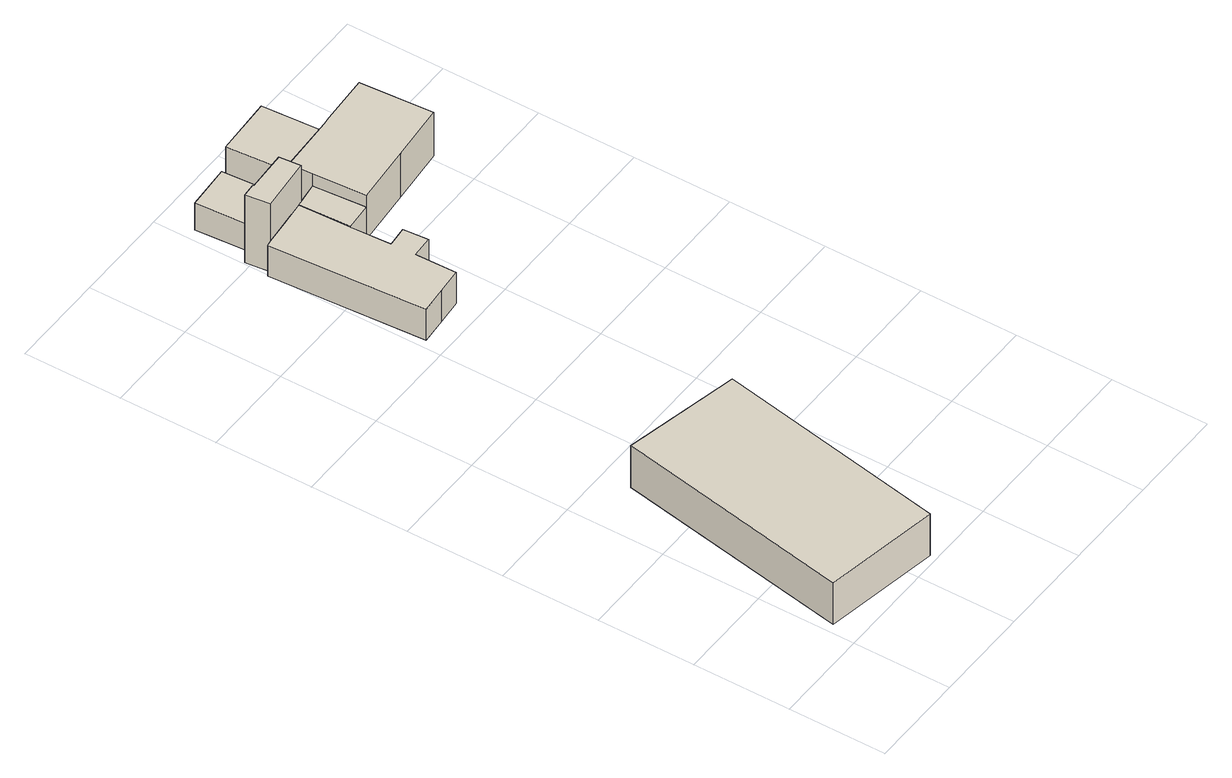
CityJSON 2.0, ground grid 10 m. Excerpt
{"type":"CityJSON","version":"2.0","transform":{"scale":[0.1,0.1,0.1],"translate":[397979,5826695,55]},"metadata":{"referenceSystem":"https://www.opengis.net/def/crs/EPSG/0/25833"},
"CityObjects":{
"building1":{"type":"Building","attributes":{"Gemeindeschluessel":"11000011","BezugspunktDach":"2200","function":"31001_2463","measuredHeight":5.01,"storeysAboveGround":1},"address":[{"country":"Germany","locality":"Berlin","thoroughfareNumber":"65 (3)","thoroughfareName":"An der Margaretenhöhe"}],"geometry":[{"type":"Solid","lod":"1","boundaries":[[[[0,1,2,3]],[[4,5,6,7]],[[4,7,3,2]],[[5,4,2,1]],[[6,5,1,0]],[[7,6,0,3]]]]}]},
"building2":{"type":"Building","attributes":{"Gemeindeschluessel":"11000011","function":"31001_2000"},"address":[{"country":"Germany","locality":"Berlin","thoroughfareNumber":"65 (33)","thoroughfareName":"An der Margaretenhöhe"}],"children":["building2-1","building2-2","building2-3","building2-4","building2-5","building2-6"]},
"building2-1":{"type":"BuildingPart","attributes":{"BezugspunktDach":"2200","measuredHeight":6.74,"storeysAboveGround":1},"parents":["building2"],"geometry":[{"type":"MultiSurface","lod":"1","boundaries":[[[8,9,10,11,12,13,14,15]],[[16,17,18,19,20,21,22,23]],[[24,25,15,14]],[[17,16,14,13]],[[18,17,13,12]],[[19,18,12,11]],[[20,19,11,10]],[[21,20,10,9]],[[26,27,9,8]],[[23,22,8,15]],[[16,23,25,24]],[[22,21,27,26]]]}]},
"building2-2":{"type":"BuildingPart","attributes":{"BezugspunktDach":"2200","measuredHeight":5.91,"storeysAboveGround":1},"parents":["building2"],"geometry":[{"type":"Solid","lod":"1","boundaries":[[[[28,29,30,31,32,33,34,35,36,37,38,39]],[[40,41,42,43,44,45,46,47,48,49,50,51]],[[40,51,39,38]],[[44,43,35,34]],[[45,44,34,33]],[[46,45,33,32]],[[47,46,32,31]],[[48,47,31,30]],[[49,48,30,29]],[[50,49,29,28]],[[51,50,28,39]],[[41,40,38,37]],[[42,41,37,36]],[[43,42,36,35]]]]}]},
"building2-3":{"type":"BuildingPart","attributes":{"BezugspunktDach":"2200","measuredHeight":4.29,"storeysAboveGround":1},"parents":["building2"],"geometry":[{"type":"MultiSurface","lod":"1","boundaries":[[[25,24,52,53]],[[54,16,23,55]],[[54,55,53,52]],[[16,54,52,24]],[[55,23,25,53]],[[56,23,16,24,25]]]}]},
"building2-4":{"type":"BuildingPart","attributes":{"BezugspunktDach":"2200","measuredHeight":8.09,"storeysAboveGround":1},"parents":["building2"],"geometry":[{"type":"MultiSurface","lod":"1","boundaries":[[[57,58,59,60,61,62]],[[63,64,65,66,40,67]],[[63,67,62,61]],[[64,63,61,60]],[[65,68,69,60,59]],[[66,65,59,58]],[[40,38,37,36,70,71,66,58,57]],[[41,66,42]],[[67,40,57,62]],[[64,69,68,65]],[[41,37,38,40]],[[41,42,36,37]],[[42,66,71,70,36]]]}]},
"building2-5":{"type":"BuildingPart","attributes":{"BezugspunktDach":"2200","measuredHeight":3.21,"storeysAboveGround":1},"parents":["building2"],"geometry":[{"type":"Solid","lod":"1","boundaries":[[[[72,69,68,73,74,75]],[[76,77,65,64,63,78]],[[76,78,75,74]],[[77,76,74,73]],[[65,77,73,68]],[[63,64,69,72]],[[78,63,72,75]],[[64,65,68,69]]]]}]},
"building2-6":{"type":"BuildingPart","attributes":{"BezugspunktDach":"2200","measuredHeight":3.82,"storeysAboveGround":1},"parents":["building2"],"geometry":[{"type":"MultiSurface","lod":"1","boundaries":[[[79,27,26,71,70]],[[66,22,21,43,42]],[[22,66,71,26]],[[43,21,27,79]],[[42,36,35,79,70]],[[66,80,42,36,70,71]],[[21,22,26,27]],[[43,35,36,42]]]}]}
},
"vertices":[
[127,6,62],[172,243,62],[53,269,62],[8,27,62],[53,269,12],[172,243,12],[127,6,12],[8,27,12],
[182,689,62],[186,635,62],[246,640,62],[305,645,62],[300,720,62],[249,717,62],[240,716,62],[181,713,62],[240,716,10],[249,717,10],[300,720,10],[305,645,10],[246,640,10],[186,635,10],[182,689,10],[181,713,10],[240,716,53],[181,713,53],[182,689,48],[186,635,48],
[109,521,47],[136,523,47],[162,525,47],[161,567,47],[183,568,47],[181,594,47],[160,592,47],[158,633,47],[156,686,47],[128,683,47],[105,681,47],[99,680,47],[105,681,10],[128,683,10],[156,686,10],[158,633,10],[160,592,10],[181,594,10],[183,568,10],[161,567,10],[162,525,10],[136,523,10],[109,521,10],[99,680,10],
[236,779,53],[176,776,53],[236,779,10],[176,776,10],[181,713,36],
[105,681,91],[160,686,91],[158,708,91],[116,706,91],[116,707,91],[102,706,91],[116,707,10],[116,706,10],[158,708,10],[160,686,10],[102,706,10],[158,708,42],[116,706,42],[156,686,48],[160,686,48],
[116,707,42],[162,708,42],[158,768,42],[112,765,42],[158,768,10],[162,708,10],[112,765,10],
[158,633,48],[159,686,10]
]}
